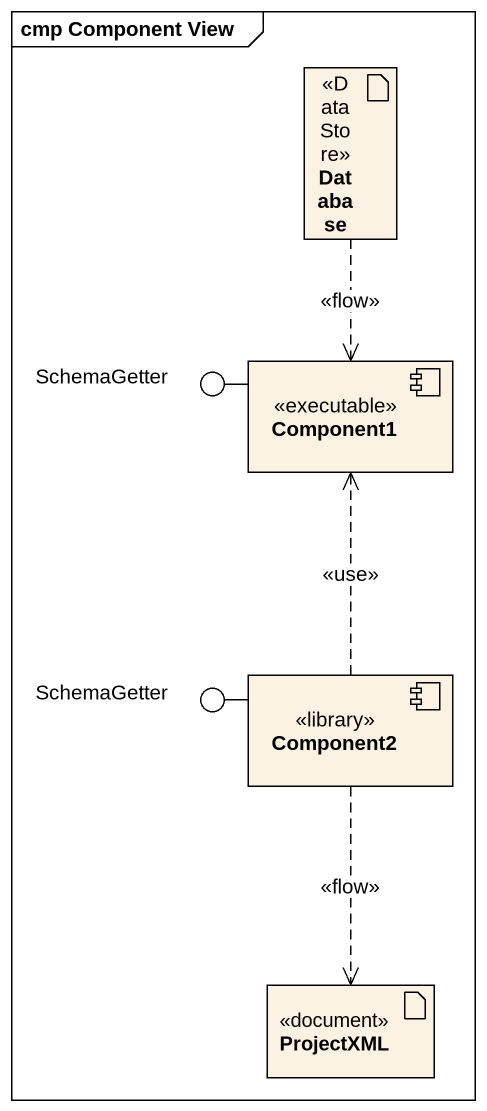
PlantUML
@startuml
mainframe cmp Component View
artifact "Database" as Database_ <<DataStore>>
() SchemaGetter
component Component1 <<executable>>
() "SchemaGetter" as SchemaGetter_2
component Component2 <<library>>
artifact ProjectXML <<document>>
Component1 -left- SchemaGetter
Component2 -left- SchemaGetter_2
Database_ ..> Component1 : <<flow>>
Component2 .up.> Component1 : <<use>>
Component2 ..> ProjectXML : <<flow>>
@enduml
